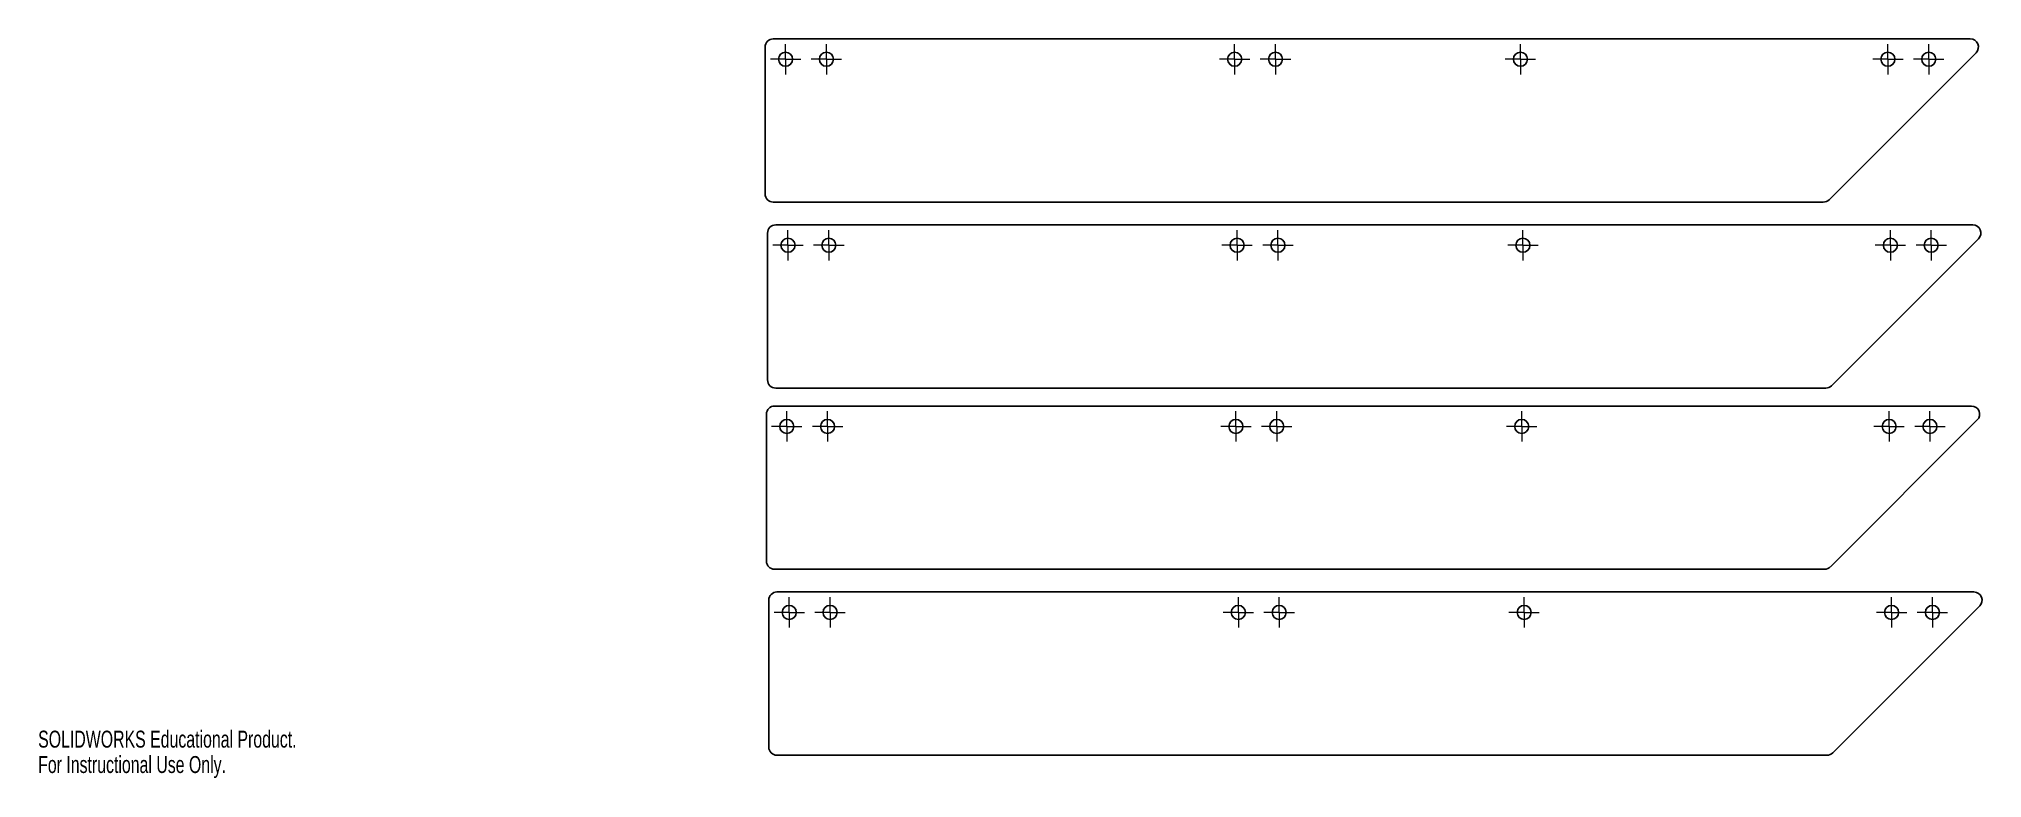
# Model space of a CAD drawing. Header units: inches. Extents: x 0 to 23.8, y 0 to 9.1.
import ezdxf

# ---------------------------------------------------------------- set-up
doc = ezdxf.new("R2010")
doc.units = ezdxf.units.IN
doc.header["$MEASUREMENT"] = 0
doc.styles.add('SLDTEXTSTYLE0', font='TXT', dxfattribs={"width": 0.7})

# ---------------------------------------------------------------- blocks, each defined once
blk = doc.blocks.new('SW_CENTERMARKSYMBOL_0')
at = {"color": 0, "linetype": 'Continuous', "lineweight": 18}
for p, q in [((-0.1, 0), (-0.186, 0)), ((0, 0), (-0.1, 0)), ((0, 0.1), (0, 0.186)), ((0, 0), (0, 0.1)), ((0, 0), (0, -0.1)), ((0, 0), (0.1, 0)), ((0.1, 0), (0.186, 0)), ((0, -0.1), (0, -0.186))]:
    blk.add_line(p, q, dxfattribs=at)
blk = doc.blocks.new('SW_CENTERMARKSYMBOL_1')
at = {"color": 0, "linetype": 'Continuous', "lineweight": 18}
for p, q in [((-0.1, 0), (-0.186, 0)), ((0, 0), (-0.1, 0)), ((0, 0.1), (0, 0.186)), ((0, 0), (0, 0.1)), ((0, 0), (0, -0.1)), ((0, 0), (0.1, 0)), ((0.1, 0), (0.186, 0)), ((0, -0.1), (0, -0.186))]:
    blk.add_line(p, q, dxfattribs=at)
blk = doc.blocks.new('SW_CENTERMARKSYMBOL_2')
at = {"color": 0, "linetype": 'Continuous', "lineweight": 18}
for p, q in [((-0.1, 0), (-0.186, 0)), ((0, 0), (-0.1, 0)), ((0, 0.1), (0, 0.186)), ((0, 0), (0, 0.1)), ((0, 0), (0, -0.1)), ((0, 0), (0.1, 0)), ((0.1, 0), (0.186, 0)), ((0, -0.1), (0, -0.186))]:
    blk.add_line(p, q, dxfattribs=at)
blk = doc.blocks.new('SW_CENTERMARKSYMBOL_3')
at = {"color": 0, "linetype": 'Continuous', "lineweight": 18}
for p, q in [((-0.1, 0), (-0.186, 0)), ((0, 0), (-0.1, 0)), ((0, 0.1), (0, 0.186)), ((0, 0), (0, 0.1)), ((0, 0), (0, -0.1)), ((0, 0), (0.1, 0)), ((0.1, 0), (0.186, 0)), ((0, -0.1), (0, -0.186))]:
    blk.add_line(p, q, dxfattribs=at)
blk = doc.blocks.new('SW_CENTERMARKSYMBOL_4')
at = {"color": 0, "linetype": 'Continuous', "lineweight": 18}
for p, q in [((-0.1, 0), (-0.186, 0)), ((0, 0), (-0.1, 0)), ((0, 0.1), (0, 0.186)), ((0, 0), (0, 0.1)), ((0, 0), (0, -0.1)), ((0, 0), (0.1, 0)), ((0.1, 0), (0.186, 0)), ((0, -0.1), (0, -0.186))]:
    blk.add_line(p, q, dxfattribs=at)
blk = doc.blocks.new('SW_CENTERMARKSYMBOL_5')
at = {"color": 0, "linetype": 'Continuous', "lineweight": 18}
for p, q in [((-0.1, 0), (-0.186, 0)), ((0, 0), (-0.1, 0)), ((0, 0.1), (0, 0.186)), ((0, 0), (0, 0.1)), ((0, 0), (0, -0.1)), ((0, 0), (0.1, 0)), ((0.1, 0), (0.186, 0)), ((0, -0.1), (0, -0.186))]:
    blk.add_line(p, q, dxfattribs=at)
blk = doc.blocks.new('SW_CENTERMARKSYMBOL_6')
at = {"color": 0, "linetype": 'Continuous', "lineweight": 18}
for p, q in [((-0.1, 0), (-0.186, 0)), ((0, 0), (-0.1, 0)), ((0, 0.1), (0, 0.186)), ((0, 0), (0, 0.1)), ((0, 0), (0, -0.1)), ((0, 0), (0.1, 0)), ((0.1, 0), (0.186, 0)), ((0, -0.1), (0, -0.186))]:
    blk.add_line(p, q, dxfattribs=at)
blk = doc.blocks.new('SW_CENTERMARKSYMBOL_7')
at = {"color": 0, "linetype": 'Continuous', "lineweight": 18}
for p, q in [((-0.1, 0), (-0.186, 0)), ((0, 0), (-0.1, 0)), ((0, 0.1), (0, 0.186)), ((0, 0), (0, 0.1)), ((0, 0), (0, -0.1)), ((0, 0), (0.1, 0)), ((0.1, 0), (0.186, 0)), ((0, -0.1), (0, -0.186))]:
    blk.add_line(p, q, dxfattribs=at)
blk = doc.blocks.new('SW_CENTERMARKSYMBOL_8')
at = {"color": 0, "linetype": 'Continuous', "lineweight": 18}
for p, q in [((-0.1, 0), (-0.186, 0)), ((0, 0), (-0.1, 0)), ((0, 0.1), (0, 0.186)), ((0, 0), (0, 0.1)), ((0, 0), (0, -0.1)), ((0, 0), (0.1, 0)), ((0.1, 0), (0.186, 0)), ((0, -0.1), (0, -0.186))]:
    blk.add_line(p, q, dxfattribs=at)
blk = doc.blocks.new('SW_CENTERMARKSYMBOL_9')
at = {"color": 0, "linetype": 'Continuous', "lineweight": 18}
for p, q in [((-0.1, 0), (-0.186, 0)), ((0, 0), (-0.1, 0)), ((0, 0.1), (0, 0.186)), ((0, 0), (0, 0.1)), ((0, 0), (0, -0.1)), ((0, 0), (0.1, 0)), ((0.1, 0), (0.186, 0)), ((0, -0.1), (0, -0.186))]:
    blk.add_line(p, q, dxfattribs=at)
blk = doc.blocks.new('SW_CENTERMARKSYMBOL_10')
at = {"color": 0, "linetype": 'Continuous', "lineweight": 18}
for p, q in [((-0.1, 0), (-0.186, 0)), ((0, 0), (-0.1, 0)), ((0, 0.1), (0, 0.186)), ((0, 0), (0, 0.1)), ((0, 0), (0, -0.1)), ((0, 0), (0.1, 0)), ((0.1, 0), (0.186, 0)), ((0, -0.1), (0, -0.186))]:
    blk.add_line(p, q, dxfattribs=at)
blk = doc.blocks.new('SW_CENTERMARKSYMBOL_11')
at = {"color": 0, "linetype": 'Continuous', "lineweight": 18}
for p, q in [((-0.1, 0), (-0.186, 0)), ((0, 0), (-0.1, 0)), ((0, 0.1), (0, 0.186)), ((0, 0), (0, 0.1)), ((0, 0), (0, -0.1)), ((0, 0), (0.1, 0)), ((0.1, 0), (0.186, 0)), ((0, -0.1), (0, -0.186))]:
    blk.add_line(p, q, dxfattribs=at)
blk = doc.blocks.new('SW_CENTERMARKSYMBOL_12')
at = {"color": 0, "linetype": 'Continuous', "lineweight": 18}
for p, q in [((-0.1, 0), (-0.186, 0)), ((0, 0), (-0.1, 0)), ((0, 0.1), (0, 0.186)), ((0, 0), (0, 0.1)), ((0, 0), (0, -0.1)), ((0, 0), (0.1, 0)), ((0.1, 0), (0.186, 0)), ((0, -0.1), (0, -0.186))]:
    blk.add_line(p, q, dxfattribs=at)
blk = doc.blocks.new('SW_CENTERMARKSYMBOL_13')
at = {"color": 0, "linetype": 'Continuous', "lineweight": 18}
for p, q in [((-0.1, 0), (-0.186, 0)), ((0, 0), (-0.1, 0)), ((0, 0.1), (0, 0.186)), ((0, 0), (0, 0.1)), ((0, 0), (0, -0.1)), ((0, 0), (0.1, 0)), ((0.1, 0), (0.186, 0)), ((0, -0.1), (0, -0.186))]:
    blk.add_line(p, q, dxfattribs=at)
blk = doc.blocks.new('SW_CENTERMARKSYMBOL_14')
at = {"color": 0, "linetype": 'Continuous', "lineweight": 18}
for p, q in [((-0.1, 0), (-0.186, 0)), ((0, 0), (-0.1, 0)), ((0, 0.1), (0, 0.186)), ((0, 0), (0, 0.1)), ((0, 0), (0, -0.1)), ((0, 0), (0.1, 0)), ((0.1, 0), (0.186, 0)), ((0, -0.1), (0, -0.186))]:
    blk.add_line(p, q, dxfattribs=at)
blk = doc.blocks.new('SW_CENTERMARKSYMBOL_15')
at = {"color": 0, "linetype": 'Continuous', "lineweight": 18}
for p, q in [((-0.1, 0), (-0.186, 0)), ((0, 0), (-0.1, 0)), ((0, 0.1), (0, 0.186)), ((0, 0), (0, 0.1)), ((0, 0), (0, -0.1)), ((0, 0), (0.1, 0)), ((0.1, 0), (0.186, 0)), ((0, -0.1), (0, -0.186))]:
    blk.add_line(p, q, dxfattribs=at)
blk = doc.blocks.new('SW_CENTERMARKSYMBOL_16')
at = {"color": 0, "linetype": 'Continuous', "lineweight": 18}
for p, q in [((-0.1, 0), (-0.186, 0)), ((0, 0), (-0.1, 0)), ((0, 0.1), (0, 0.186)), ((0, 0), (0, 0.1)), ((0, 0), (0, -0.1)), ((0, 0), (0.1, 0)), ((0.1, 0), (0.186, 0)), ((0, -0.1), (0, -0.186))]:
    blk.add_line(p, q, dxfattribs=at)
blk = doc.blocks.new('SW_CENTERMARKSYMBOL_17')
at = {"color": 0, "linetype": 'Continuous', "lineweight": 18}
for p, q in [((-0.1, 0), (-0.186, 0)), ((0, 0), (-0.1, 0)), ((0, 0.1), (0, 0.186)), ((0, 0), (0, 0.1)), ((0, 0), (0, -0.1)), ((0, 0), (0.1, 0)), ((0.1, 0), (0.186, 0)), ((0, -0.1), (0, -0.186))]:
    blk.add_line(p, q, dxfattribs=at)
blk = doc.blocks.new('SW_CENTERMARKSYMBOL_18')
at = {"color": 0, "linetype": 'Continuous', "lineweight": 18}
for p, q in [((-0.1, 0), (-0.186, 0)), ((0, 0), (-0.1, 0)), ((0, 0.1), (0, 0.186)), ((0, 0), (0, 0.1)), ((0, 0), (0, -0.1)), ((0, 0), (0.1, 0)), ((0.1, 0), (0.186, 0)), ((0, -0.1), (0, -0.186))]:
    blk.add_line(p, q, dxfattribs=at)
blk = doc.blocks.new('SW_CENTERMARKSYMBOL_19')
at = {"color": 0, "linetype": 'Continuous', "lineweight": 18}
for p, q in [((-0.1, 0), (-0.186, 0)), ((0, 0), (-0.1, 0)), ((0, 0.1), (0, 0.186)), ((0, 0), (0, 0.1)), ((0, 0), (0, -0.1)), ((0, 0), (0.1, 0)), ((0.1, 0), (0.186, 0)), ((0, -0.1), (0, -0.186))]:
    blk.add_line(p, q, dxfattribs=at)
blk = doc.blocks.new('SW_CENTERMARKSYMBOL_20')
at = {"color": 0, "linetype": 'Continuous', "lineweight": 18}
for p, q in [((-0.1, 0), (-0.186, 0)), ((0, 0), (-0.1, 0)), ((0, 0.1), (0, 0.186)), ((0, 0), (0, 0.1)), ((0, 0), (0, -0.1)), ((0, 0), (0.1, 0)), ((0.1, 0), (0.186, 0)), ((0, -0.1), (0, -0.186))]:
    blk.add_line(p, q, dxfattribs=at)
blk = doc.blocks.new('SW_CENTERMARKSYMBOL_21')
at = {"color": 0, "linetype": 'Continuous', "lineweight": 18}
for p, q in [((-0.1, 0), (-0.186, 0)), ((0, 0), (-0.1, 0)), ((0, 0.1), (0, 0.186)), ((0, 0), (0, 0.1)), ((0, 0), (0, -0.1)), ((0, 0), (0.1, 0)), ((0.1, 0), (0.186, 0)), ((0, -0.1), (0, -0.186))]:
    blk.add_line(p, q, dxfattribs=at)
blk = doc.blocks.new('SW_CENTERMARKSYMBOL_22')
at = {"color": 0, "linetype": 'Continuous', "lineweight": 18}
for p, q in [((-0.1, 0), (-0.186, 0)), ((0, 0), (-0.1, 0)), ((0, 0.1), (0, 0.186)), ((0, 0), (0, 0.1)), ((0, 0), (0, -0.1)), ((0, 0), (0.1, 0)), ((0.1, 0), (0.186, 0)), ((0, -0.1), (0, -0.186))]:
    blk.add_line(p, q, dxfattribs=at)
blk = doc.blocks.new('SW_CENTERMARKSYMBOL_23')
at = {"color": 0, "linetype": 'Continuous', "lineweight": 18}
for p, q in [((-0.1, 0), (-0.186, 0)), ((0, 0), (-0.1, 0)), ((0, 0.1), (0, 0.186)), ((0, 0), (0, 0.1)), ((0, 0), (0, -0.1)), ((0, 0), (0.1, 0)), ((0.1, 0), (0.186, 0)), ((0, -0.1), (0, -0.186))]:
    blk.add_line(p, q, dxfattribs=at)
blk = doc.blocks.new('SW_CENTERMARKSYMBOL_24')
at = {"color": 0, "linetype": 'Continuous', "lineweight": 18}
for p, q in [((-0.1, 0), (-0.186, 0)), ((0, 0), (-0.1, 0)), ((0, 0.1), (0, 0.186)), ((0, 0), (0, 0.1)), ((0, 0), (0, -0.1)), ((0, 0), (0.1, 0)), ((0.1, 0), (0.186, 0)), ((0, -0.1), (0, -0.186))]:
    blk.add_line(p, q, dxfattribs=at)
blk = doc.blocks.new('SW_CENTERMARKSYMBOL_25')
at = {"color": 0, "linetype": 'Continuous', "lineweight": 18}
for p, q in [((-0.1, 0), (-0.186, 0)), ((0, 0), (-0.1, 0)), ((0, 0.1), (0, 0.186)), ((0, 0), (0, 0.1)), ((0, 0), (0, -0.1)), ((0, 0), (0.1, 0)), ((0.1, 0), (0.186, 0)), ((0, -0.1), (0, -0.186))]:
    blk.add_line(p, q, dxfattribs=at)
blk = doc.blocks.new('SW_CENTERMARKSYMBOL_26')
at = {"color": 0, "linetype": 'Continuous', "lineweight": 18}
for p, q in [((-0.1, 0), (-0.186, 0)), ((0, 0), (-0.1, 0)), ((0, 0.1), (0, 0.186)), ((0, 0), (0, 0.1)), ((0, 0), (0, -0.1)), ((0, 0), (0.1, 0)), ((0.1, 0), (0.186, 0)), ((0, -0.1), (0, -0.186))]:
    blk.add_line(p, q, dxfattribs=at)
blk = doc.blocks.new('SW_CENTERMARKSYMBOL_27')
at = {"color": 0, "linetype": 'Continuous', "lineweight": 18}
for p, q in [((-0.1, 0), (-0.186, 0)), ((0, 0), (-0.1, 0)), ((0, 0.1), (0, 0.186)), ((0, 0), (0, 0.1)), ((0, 0), (0, -0.1)), ((0, 0), (0.1, 0)), ((0.1, 0), (0.186, 0)), ((0, -0.1), (0, -0.186))]:
    blk.add_line(p, q, dxfattribs=at)

msp = doc.modelspace()

# ---------------------------------------------------------------- linework, layer by layer
at = {"color": 7, "linetype": 'Continuous', "lineweight": 25}
for p, q in [((23.662, 9.054), (9.003, 9.054)), ((8.903, 8.954), (8.903, 7.154)), ((21.933, 7.083), (23.733, 8.883)), ((9.003, 7.054), (21.862, 7.054)), ((8.933, 6.675), (8.933, 4.875)), ((23.692, 6.775), (9.033, 6.775)), ((21.963, 4.804), (23.763, 6.604)), ((9.033, 4.775), (21.892, 4.775)), ((23.677, 4.556), (9.018, 4.556)), ((8.918, 4.456), (8.918, 2.656)), ((21.948, 2.586), (23.748, 4.386)), ((9.018, 2.556), (21.877, 2.556)), ((8.948, 2.178), (8.948, 0.378)), ((23.707, 2.278), (9.048, 2.278)), ((21.978, 0.307), (23.778, 2.107)), ((9.048, 0.278), (21.907, 0.278))]:
    msp.add_line(p, q, dxfattribs=at)
for centre in [(9.153, 8.804), (9.653, 8.804), (14.653, 8.804), (15.153, 8.804), (18.153, 8.804), (22.653, 8.804), (23.153, 8.804), (9.183, 6.525), (9.683, 6.525), (14.683, 6.525), (15.183, 6.525), (18.183, 6.525), (22.683, 6.525), (23.183, 6.525), (9.168, 4.306), (9.668, 4.306), (14.668, 4.306), (15.168, 4.306), (18.168, 4.306), (22.668, 4.306), (23.168, 4.306), (9.198, 2.028), (9.698, 2.028), (14.698, 2.028), (15.198, 2.028), (18.198, 2.028), (22.698, 2.028), (23.198, 2.028)]:
    msp.add_circle(centre, 0.0859, dxfattribs=at)
for centre, start, end in [((9.003, 8.954), 90, 180), ((23.662, 8.954), 315, 90), ((9.003, 7.154), 180, 270), ((21.862, 7.154), 270, 315), ((9.033, 6.675), 90, 180), ((23.692, 6.675), 315, 90), ((9.033, 4.875), 180, 270), ((21.892, 4.875), 270, 315), ((9.018, 4.456), 90, 180), ((23.677, 4.456), 315, 90), ((9.018, 2.656), 180, 270), ((21.877, 2.656), 270, 315), ((9.048, 2.178), 90, 180), ((23.707, 2.178), 315, 90), ((9.048, 0.378), 180, 270), ((21.907, 0.378), 270, 315)]:
    msp.add_arc(centre, 0.1, start, end, dxfattribs=at)

# ---------------------------------------------------------------- block references
at = {"color": 7, "linetype": 'Continuous', "lineweight": 0}
for name, p in [('SW_CENTERMARKSYMBOL_21', (9.153, 8.804)), ('SW_CENTERMARKSYMBOL_22', (9.653, 8.804)), ('SW_CENTERMARKSYMBOL_23', (14.653, 8.804)), ('SW_CENTERMARKSYMBOL_24', (15.153, 8.804)), ('SW_CENTERMARKSYMBOL_27', (18.153, 8.804)), ('SW_CENTERMARKSYMBOL_25', (22.653, 8.804)), ('SW_CENTERMARKSYMBOL_26', (23.153, 8.804)), ('SW_CENTERMARKSYMBOL_14', (9.183, 6.525)), ('SW_CENTERMARKSYMBOL_15', (9.683, 6.525)), ('SW_CENTERMARKSYMBOL_16', (14.683, 6.525)), ('SW_CENTERMARKSYMBOL_17', (15.183, 6.525)), ('SW_CENTERMARKSYMBOL_20', (18.183, 6.525)), ('SW_CENTERMARKSYMBOL_18', (22.683, 6.525)), ('SW_CENTERMARKSYMBOL_19', (23.183, 6.525)), ('SW_CENTERMARKSYMBOL_7', (9.168, 4.306)), ('SW_CENTERMARKSYMBOL_8', (9.668, 4.306)), ('SW_CENTERMARKSYMBOL_9', (14.668, 4.306)), ('SW_CENTERMARKSYMBOL_10', (15.168, 4.306)), ('SW_CENTERMARKSYMBOL_13', (18.168, 4.306)), ('SW_CENTERMARKSYMBOL_11', (22.668, 4.306)), ('SW_CENTERMARKSYMBOL_12', (23.168, 4.306))]:
    msp.add_blockref(name, p, dxfattribs=at)
at = {"color": 7, "linetype": 'Continuous', "lineweight": 18}
for name, p in [('SW_CENTERMARKSYMBOL_0', (9.198, 2.028)), ('SW_CENTERMARKSYMBOL_1', (9.698, 2.028)), ('SW_CENTERMARKSYMBOL_2', (14.698, 2.028)), ('SW_CENTERMARKSYMBOL_3', (15.198, 2.028)), ('SW_CENTERMARKSYMBOL_6', (18.198, 2.028)), ('SW_CENTERMARKSYMBOL_4', (22.698, 2.028)), ('SW_CENTERMARKSYMBOL_5', (23.198, 2.028))]:
    msp.add_blockref(name, p, dxfattribs=at)

# ---------------------------------------------------------------- texts
at = {"color": 7, "linetype": 'Continuous', "char_height": 0.2076, "attachment_point": 1, "style": 'SLDTEXTSTYLE0'}
for s, insert in [('SOLIDWORKS Educational Product.', (0, 0.579)), ('For Instructional Use Only.', (0, 0.268))]:
    msp.add_mtext(s, dxfattribs=dict(at, insert=insert))

doc.saveas('drawing.dxf')
